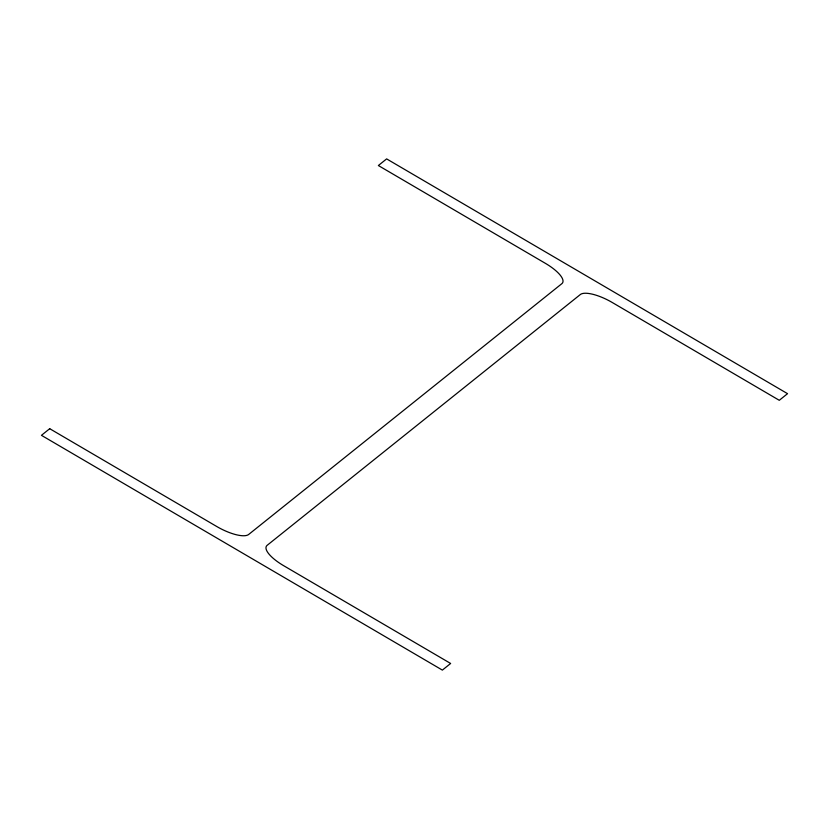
<?xml version="1.0" encoding="UTF-8"?>
<svg xmlns="http://www.w3.org/2000/svg" width="829" height="829" viewBox="0 0 829 829"><rect width="100%" height="100%" fill="white"/><g stroke="black" fill="none" stroke-linecap="round" stroke-linejoin="round"><path stroke-width="1.24" d="M49.719 428.697L41.45 435.329L442.365 670.101L450.634 663.469L283.591 565.647A28.238 9.192 27.7 0 1 267.187 545.295L580.321 294.544A28.238 9.192 27.7 0 1 612.227 302.481L779.281 400.303L787.55 393.671L386.635 158.899L378.366 165.531L545.409 263.353A28.238 9.192 27.7 0 1 561.813 283.705L248.679 534.456A28.238 9.192 27.7 0 1 216.773 526.519L49.719 428.697"/></g></svg>
